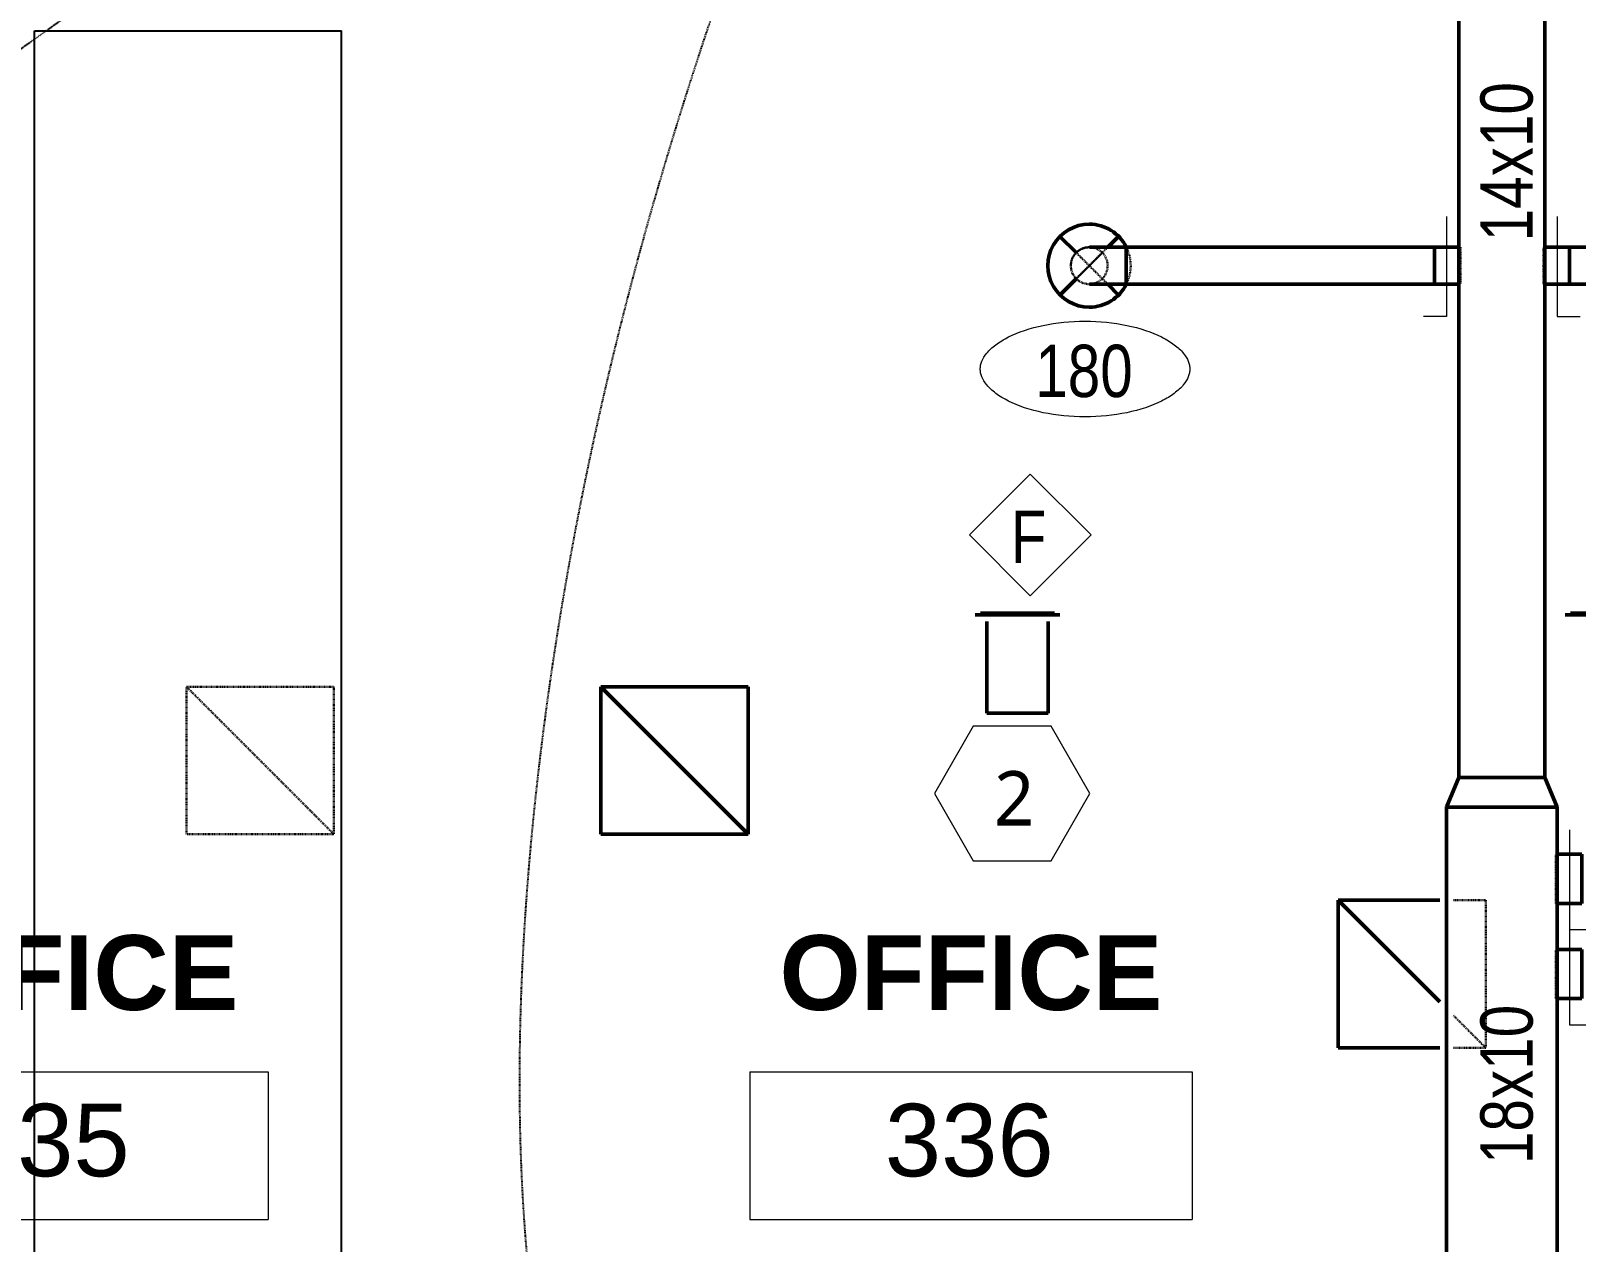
# Model space of a CAD drawing. Header units: inches. Extents: x 12453 to 15257, y -272 to 1517.
# Drawn here: x 12744.2 to 12995.8, y 274.4 to 471.5 of the extents above; entities that cross this region are included whole.
import ezdxf

# ---------------------------------------------------------------- set-up
doc = ezdxf.new("R2010")
doc.units = ezdxf.units.IN
doc.header["$MEASUREMENT"] = 0
doc.linetypes.add('_ Hidden  _below_ behind_ beyond_', pattern=[0.09375, 0.0625, -0.03125])
doc.linetypes.add('Hidden 1_16_', pattern=[0.09374999999999999, 0.06249999999999999, -0.03124999999999999])
for name, color, linetype, lineweight in [('A-ANNO-NOTE', 131, 'Continuous', 20), ('A-AREA-IDEN', 2, 'Continuous', 20), ('A-DETL', 90, 'Continuous', 9), ('A-DETL-DEMO', 6, 'Continuous', 18), ('M-HVAC-CDFF', 50, 'Continuous', 50), ('M-HVAC-CDFF-IDEN', 2, 'Continuous', 20), ('M-HVAC-DUCT', 70, 'Continuous', 18), ('M-HVAC-DUCT-ANNO', 70, 'Continuous', 18), ('M-HVAC-DUCT-IDEN', 70, 'Continuous', 20)]:
    doc.layers.add(name, color=color, linetype=linetype, lineweight=lineweight)
doc.styles.add('Arial', font='arial.ttf', dxfattribs={"height": 11.80239520958082})
doc.styles.add('Arial_B', font='arialbd.ttf', dxfattribs={"height": 12.17707442258339})
doc.styles.add('Swis721 BT', font='swiss.ttf', dxfattribs={"width": 0.8, "height": 8.514637904468403})
doc.styles.add('Trebuchet MS', font='trebuc.ttf', dxfattribs={"height": 8.86153846153846})

# ---------------------------------------------------------------- blocks, each defined once
blk = doc.blocks.new('Return Diffuser - Rectangular Outlet _PAR_ - PAR-8x8_24x24-V135-3RD FLOOR PLAN - NEW')
at = {"layer": 'M-HVAC-CDFF'}
for p, q in [((12.00000000000039, 11.99999999999992), (-11.99999999999975, 11.99999999999992)), ((-11.99999999999975, 11.99999999999992), (-11.99999999999975, -12.00000000000043)), ((-11.99999999999971, 11.99999999999976), (12.0000000000003, -12.00000000000043)), ((12.00000000000039, -12.00000000000043), (12.00000000000039, 11.99999999999992)), ((-11.99999999999975, -12.00000000000043), (12.00000000000039, -12.00000000000043))]:
    blk.add_line(p, q, dxfattribs=at)
blk = doc.blocks.new('Rectangular Transition - Angle - 45 Degree-2995429-3RD FLOOR PLAN - NEW')
at = {"layer": 'M-HVAC-DUCT', "lineweight": 50}
for p, q in [((2.979831821830342e-13, 8.999999999999702), (4.828427124746496, 6.999999999999974)), ((2.979831821830342e-13, -9.000000000000298), (2.979831821830342e-13, 8.999999999999702)), ((4.828427124746496, 6.999999999999974), (4.828427124746496, -7.000000000000044)), ((4.828427124746496, -7.000000000000044), (2.977618152044669e-13, -9.000000000000298))]:
    blk.add_line(p, q, dxfattribs=at)
blk = doc.blocks.new('Return Grille _350_ - 350FS-3207466-3RD FLOOR PLAN - NEW')
at = {"layer": 'M-HVAC-CDFF'}
for p, q in [((12911.72807970264, 376.4901440803217), (12897.97807970264, 376.4901440803217)), ((12910.85307970264, 376.7401440803218), (12898.85307970264, 376.7401440803218))]:
    blk.add_line(p, q, dxfattribs=at)
blk = doc.blocks.new('Return Grille _350_ - 350FS-3224294-3RD FLOOR PLAN - NEW')
at = {"layer": 'M-HVAC-CDFF'}
for p, q in [((13037.7556476286, 376.4901440803217), (12994.0056476286, 376.4901440803217)), ((13036.8806476286, 376.7401440803218), (12994.8806476286, 376.7401440803218))]:
    blk.add_line(p, q, dxfattribs=at)
blk = doc.blocks.new('Return Diffuser - Rectangular Outlet _PAR_ - PAR-8x8_24x24-V210-3RD FLOOR PLAN - NEW')
at = {"layer": 'A-DETL-DEMO', "linetype": 'Hidden 1_16_', "lineweight": 30}
for p, q in [((12.00000000000039, 11.99999999999992), (-11.99999999999975, 11.99999999999992)), ((-11.99999999999975, 11.99999999999992), (-11.99999999999975, -12.00000000000043)), ((-11.99999999999971, 11.99999999999976), (12.0000000000003, -12.00000000000043)), ((12.00000000000039, -12.00000000000043), (12.00000000000039, 11.99999999999992)), ((-11.99999999999975, -12.00000000000043), (12.00000000000039, -12.00000000000043))]:
    blk.add_line(p, q, dxfattribs=at)
blk = doc.blocks.new('Return Diffuser - Rectangular Outlet _PAR_ - PAR-8x8_24x24-V140-3RD FLOOR PLAN - NEW')
at = {"layer": 'A-DETL-DEMO', "linetype": 'Hidden 1_16_', "lineweight": 30}
for p, q in [((-11.99999999999975, -6.767204482794815), (-11.99999999999975, -12.00000000000043)), ((6.767204482795545, -6.767204482795637), (12.0000000000003, -12.00000000000043)), ((12.00000000000039, -12.00000000000043), (12.00000000000039, -6.767204482794815)), ((-11.99999999999975, -12.00000000000043), (12.00000000000039, -12.00000000000043))]:
    blk.add_line(p, q, dxfattribs=at)
at = {"layer": 'M-HVAC-CDFF'}
for p, q in [((12.00000000000039, 11.99999999999992), (-11.99999999999975, 11.99999999999992)), ((-11.99999999999975, 11.99999999999992), (-11.99999999999975, -4.517204482794983)), ((-11.99999999999971, 11.99999999999976), (4.517204482794962, -4.517204482795033)), ((12.00000000000039, -4.517204482794983), (12.00000000000039, 11.99999999999992))]:
    blk.add_line(p, q, dxfattribs=at)
blk = doc.blocks.new('Round Diffuser _R-OMNI_ - R-OMNI-06-V226-3RD FLOOR PLAN - NEW')
at = {"layer": 'A-DETL-DEMO', "linetype": 'Hidden 1_16_', "lineweight": 30}
for p, q in [((2.119939275628719, 2.119939275628119), (-2.998618932065728, -2.998618932066318)), ((-2.119939275627111, 2.119939275626976), (2.998618932068922, -2.998618932069081))]:
    blk.add_line(p, q, dxfattribs=at)
blk.add_arc((7.354117315117036e-13, -9.937898164509555e-13), 6.750000000000679, 243.4718463880957, 296.5281536119053, dxfattribs=at)
at = {"layer": 'M-HVAC-CDFF'}
for p, q in [((-4.772970773008876, 4.772970773008752), (-2.12132034355897, 2.121320343558835)), ((4.772970773009852, 4.772970773009246), (2.121320343560579, 2.121320343559978)), ((-2.999999999999187, -2.999999999999778), (-4.772970773009516, -4.772970773010104)), ((3.000000000000783, -3.000000000000941), (4.772970773010464, -4.772970773010631))]:
    blk.add_line(p, q, dxfattribs=at)
for radius, start, end in [(6.750000000000687, 359.9999999999996, 179.9999999999998), (6.75000000000069, 179.9999999999998, 243.4552203082884), (6.75000000000069, 296.5447796917126, 359.9999999999994)]:
    blk.add_arc((7.354117315117036e-13, -9.937898164509555e-13), radius, start, end, dxfattribs=at)
blk = doc.blocks.new('Round Elbow - 1 D-V232-3RD FLOOR PLAN - NEW')
at = {"layer": 'A-DETL-DEMO', "linetype": 'Hidden 1_16_', "lineweight": 30, "flags": 128}
for points in [[(12916.56178738359, 436.2976748771688), (12916.54481158696, 436.2976748771688), (12916.53742212944, 436.2976748771688), (12916.53707245081, 436.2976748771688)], [(12916.53707245081, 430.2976748771688), (12916.54187181085, 430.2976748771688), (12916.556262213, 430.2976748771688)]]:
    blk.add_lwpolyline(points, dxfattribs=at)
at = {"layer": 'A-DETL-DEMO', "linetype": 'Hidden 1_16_', "lineweight": 30}
for radius, start, end in [(3, 90, 180), (3.000000000000057, 179.9999999999989, 270.0000000000007)]:
    blk.add_arc((12916.5370724508, 433.2976748771684), radius, start, end, dxfattribs=at)
at = {"layer": 'M-HVAC-DUCT', "lineweight": 50}
for p, q in [((12922.5370724508, 436.2976748771685), (12922.5370724508, 433.2976748771684)), ((12922.5370724508, 433.2976748771684), (12922.5370724508, 430.2976748771684))]:
    blk.add_line(p, q, dxfattribs=at)
at = {"layer": 'M-HVAC-DUCT', "lineweight": 50, "flags": 128}
for points in [[(12922.53707245081, 436.2976748771688), (12922.2971364457, 436.2976748771688), (12922.057584287, 436.2976748771688), (12921.81879920708, 436.2976748771688), (12921.58116321113, 436.2976748771688), (12921.34505646604, 436.2976748771688), (12921.11085669225, 436.2976748771688), (12920.87893855943, 436.2976748771688), (12920.64967308712, 436.2976748771688), (12920.42342705116, 436.2976748771688), (12920.20056239696, 436.2976748771688), (12919.98143566042, 436.2976748771688), (12919.76639739757, 436.2976748771688), (12919.55579162375, 436.2976748771688), (12919.34995526329, 436.2976748771688), (12919.14921761044, 436.2976748771688), (12918.95389980264, 436.2976748771688), (12918.7643143067, 436.2976748771688), (12918.58076441898, 436.2976748771688), (12918.40354378015, 436.2976748771688), (12918.23293590542, 436.2976748771688), (12918.06921373099, 436.2976748771688), (12917.91263917742, 436.2976748771688), (12917.7634627306, 436.2976748771688), (12917.62192304101, 436.2976748771688), (12917.48824654197, 436.2976748771688), (12917.36264708736, 436.2976748771688), (12917.2453256095, 436.2976748771688), (12917.13646979776, 436.2976748771688), (12917.03625379818, 436.2976748771688), (12916.94483793501, 436.2976748771688), (12916.86236845412, 436.2976748771688), (12916.78897728908, 436.2976748771688), (12916.72478185011, 436.2976748771688), (12916.6698848362, 436.2976748771688), (12916.62437407088, 436.2976748771688), (12916.58832236167, 436.2976748771688), (12916.56178738359, 436.2976748771688)], [(12916.556262213, 430.2976748771688), (12916.58022063569, 430.2976748771688), (12916.61370875056, 430.2976748771688), (12916.65667298377, 430.2976748771688), (12916.7090446017, 430.2976748771688), (12916.77073982095, 430.2976748771688), (12916.84165994232, 430.2976748771688), (12916.92169150875, 430.2976748771688), (12917.0107064868, 430.2976748771688), (12917.10856247149, 430.2976748771688), (12917.21510291414, 430.2976748771688), (12917.33015737275, 430.2976748771688), (12917.45354178473, 430.2976748771688), (12917.58505876135, 430.2976748771688), (12917.72449790351, 430.2976748771688), (12917.87163613831, 430.2976748771688), (12918.02623807597, 430.2976748771688), (12918.18805638637, 430.2976748771688), (12918.35683219473, 430.2976748771688), (12918.53229549577, 430.2976748771688), (12918.71416558562, 430.2976748771688), (12918.90215151095, 430.2976748771688), (12919.09595253438, 430.2976748771688), (12919.29525861561, 430.2976748771688), (12919.49975090742, 430.2976748771688), (12919.70910226577, 430.2976748771688), (12919.92297777315, 430.2976748771688), (12920.14103527438, 430.2976748771688), (12920.36292592395, 430.2976748771688), (12920.58829474418, 430.2976748771688), (12920.81678119302, 430.2976748771688), (12921.0480197409, 430.2976748771688), (12921.28164045547, 430.2976748771688), (12921.51726959341, 430.2976748771688), (12921.75453019839, 430.2976748771688), (12921.99304270403, 430.2976748771688), (12922.23242554121, 430.2976748771688), (12922.47229574847, 430.2976748771688), (12922.53707245081, 430.2976748771688)]]:
    blk.add_lwpolyline(points, dxfattribs=at)
blk = doc.blocks.new('Round Takeoff - Standard w_ VD-V224-3RD FLOOR PLAN - NEW')
at = {"layer": 'A-DETL-DEMO', "linetype": 'Hidden 1_16_', "lineweight": 30}
for p, q in [((-0.2399999999861393, 2.999999999999658), (1.227817847393453e-11, 2.999999999999658)), ((-0.239999999999697, 2.999999999999691), (-0.2399999999997071, -3.557670354951694e-13)), ((-0.239999999999697, -4.372933692849395e-13), (-0.2399999999997071, -3.000000000000413)), ((1.227817847393453e-11, -3.000000000000682), (-0.2399999999861393, -3.000000000000682))]:
    blk.add_line(p, q, dxfattribs=at)
at = {"layer": 'M-HVAC-DUCT'}
for p, q in [((2.003420426543728, 7.999999999999659), (2.003420426543702, -8.250000000000332)), ((2.003420426543702, -8.25000000000033), (5.753420426543704, -8.250000000000343))]:
    blk.add_line(p, q, dxfattribs=at)
at = {"layer": 'M-HVAC-DUCT', "lineweight": 50}
for p, q in [((1.227817847393453e-11, 2.999999999999658), (4.000000000012732, 2.999999999999658)), ((4.000000000000286, -3.673886950651068e-13), (4.000000000000294, 2.999999999999699)), ((4.000000000000286, -3.000000000000405), (4.000000000000294, -4.489150288548767e-13)), ((4.000000000012732, -3.000000000000682), (1.227817847393453e-11, -3.000000000000682))]:
    blk.add_line(p, q, dxfattribs=at)
blk = doc.blocks.new('Round Takeoff - Standard w_ VD-V234-3RD FLOOR PLAN - NEW')
at = {"layer": 'A-DETL-DEMO', "linetype": 'Hidden 1_16_', "lineweight": 30}
for p, q in [((1.091393642127514e-11, 3), (-0.2399999999888678, 3)), ((-0.2399999999997171, -3.725576651267787e-13), (-0.2399999999997071, 2.999999999999691)), ((-0.2399999999997171, -3.000000000000413), (-0.2399999999997071, -3.752222003858791e-13)), ((-0.2399999999888678, -3.000000000000341), (1.091393642127514e-11, -3.000000000000341))]:
    blk.add_line(p, q, dxfattribs=at)
at = {"layer": 'M-HVAC-DUCT'}
for p, q in [((2.003420426543728, 7.999999999999659), (2.003420426543702, -8.250000000000332)), ((2.003420426543702, -8.25000000000033), (5.753420426543704, -8.250000000000343))]:
    blk.add_line(p, q, dxfattribs=at)
at = {"layer": 'M-HVAC-DUCT', "lineweight": 50}
for p, q in [((4.000000000011368, 3), (1.091393642127514e-11, 3)), ((4.000000000000302, 2.999999999999699), (4.000000000000294, -3.454062549103335e-13)), ((4.000000000000302, -3.48070790169434e-13), (4.000000000000294, -3.000000000000406)), ((1.091393642127514e-11, -3.000000000000341), (4.000000000011368, -3.000000000000341))]:
    blk.add_line(p, q, dxfattribs=at)
blk = doc.blocks.new('Round Takeoff - Standard w_ VD-V214-3RD FLOOR PLAN - NEW')
at = {"layer": 'A-DETL-DEMO', "linetype": 'Hidden 1_16_', "lineweight": 30}
for p, q in [((-0.2400000000038744, 4.000000000010004), (-3.41060513164848e-12, 4.000000000010004)), ((-0.2399999999998057, 4.000000000000414), (-0.2399999999997924, 3.325186224399847e-13)), ((-0.2399999999998057, 3.299486289839078e-13), (-0.2399999999997924, -3.999999999999702)), ((-4.092726157978176e-12, -3.99999999998954), (-0.2400000000038744, -3.99999999998954))]:
    blk.add_line(p, q, dxfattribs=at)
at = {"layer": 'M-HVAC-DUCT'}
for p, q in [((2.003420426543702, 8.25000000000033), (5.753420426543704, 8.250000000000343)), ((2.003420426543728, -7.999999999999659), (2.003420426543702, 8.250000000000332))]:
    blk.add_line(p, q, dxfattribs=at)
at = {"layer": 'M-HVAC-DUCT', "lineweight": 50}
for p, q in [((-2.728484105318784e-12, 4.000000000010686), (3.999999999995679, 4.000000000010686)), ((4.000000000000305, 2.9890503392581e-13), (4.000000000000294, 4.000000000000406)), ((4.000000000000305, -3.999999999999709), (4.000000000000294, 2.963350404697327e-13)), ((3.999999999996362, -3.99999999998954), (-4.092726157978176e-12, -3.99999999998954))]:
    blk.add_line(p, q, dxfattribs=at)
blk = doc.blocks.new('Diffuser Tag - Diffuser Tag _GPI_ - Airflow Only-1174567-3RD FLOOR PLAN - NEW')
at = {"layer": 'M-HVAC-CDFF-IDEN'}
for points, knots in [([(-0.2733821722393264, 8.234832660405194e-16), (-0.2733821722393264, 0.002120544972881543), (-0.2729835601545574, 0.00647847487141492), (-0.2703405630587479, 0.01531469710434119), (-0.2634260964460383, 0.02693955562540351), (-0.248144382122115, 0.04138758304565707), (-0.219066139123674, 0.05918199625253466), (-0.1685048339180955, 0.07621826088950157), (-0.09564779723932655, 0.0834729008052498), (-0.02279076056055762, 0.07621826088950127), (0.02777054464502081, 0.05918199625253412), (0.05684878764346215, 0.04138758304565641), (0.07213050196738555, 0.02693955562540276), (0.07904496858009517, 0.01531469710434035), (0.0816879656759046, 0.006478474871414024), (0.08208657776067356, 0.00212054497288066), (0.0820865777606736, -5.985621849243556e-17)], [-2.186510674934082e-15, -2.186510674934082e-15, -2.186510674934082e-15, -2.186510674934082e-15, 0.09817477042467884, 0.1963495408493599, 0.3926990816987219, 0.589048622548084, 0.7853981633974461, 1.17809724509617, 1.570796326794894, 1.963495408493618, 2.356194490192343, 2.552544031041704, 2.748893571891067, 2.945243112740429, 3.04341788316511, 3.141592653589791, 3.141592653589791, 3.141592653589791, 3.141592653589791]), ([(0.0820865777606736, -3.244976466198412e-18), (0.0820865777606736, -0.002120544972880719), (0.08168796567590463, -0.0064784748714141), (0.07904496858009527, -0.01531469710434032), (0.07213050196738575, -0.02693955562540273), (0.05684878764346234, -0.04138758304565628), (0.02777054464502117, -0.05918199625253387), (-0.02279076056055731, -0.07621826088950084), (-0.09564779723932616, -0.08347290080524901), (-0.1685048339180951, -0.07621826088950065), (-0.2190661391236737, -0.0591819962525334), (-0.248144382122115, -0.04138758304565567), (-0.2634260964460383, -0.02693955562540207), (-0.270340563058748, -0.01531469710433957), (-0.2729835601545574, -0.006478474871413342), (-0.2733821722393264, -0.002120544972879948), (-0.2733821722393264, 7.731000999696823e-16)], [3.14159265358979, 3.14159265358979, 3.14159265358979, 3.14159265358979, 3.239767424014471, 3.337942194439152, 3.534291735288514, 3.730641276137876, 3.926990816987239, 4.319689898685963, 4.712388980384687, 5.105088062083411, 5.497787143782135, 5.694136684631498, 5.89048622548086, 6.086835766330221, 6.185010536754902, 6.283185307179584, 6.283185307179584, 6.283185307179584, 6.283185307179584])]:
    blk.add_open_spline(points, degree=3, knots=knots, dxfattribs=at)
blk = doc.blocks.new('Room Tag - Room Tag-84095-3RD FLOOR PLAN - NEW')
at = {"layer": 'A-AREA-IDEN'}
for p, q in [((-0.3749999999999999, -0.06249999999999998), (-0.3749999999999999, -0.3124999999999999)), ((-0.3749999999999999, -0.06249999999999998), (0.3749999999999999, -0.06249999999999998)), ((0.3749999999999999, -0.06249999999999998), (0.3749999999999999, -0.3124999999999999)), ((-0.3749999999999999, -0.3124999999999999), (0.3749999999999999, -0.3124999999999999))]:
    blk.add_line(p, q, dxfattribs=at)
blk = doc.blocks.new('Note Hexagon - Note Hexagon - _GPI_-1528888-3RD FLOOR PLAN - NEW')
at = {"layer": 'A-ANNO-NOTE'}
for p, q in [((-0.06936595791414911, 0.1146539663481912), (-0.1352839266641504, 0.000480695341454583)), ((0.06246997958585079, 0.1146539663481897), (-0.06936595791414911, 0.1146539663481912)), ((0.1283879483358497, 0.0004806953414513018), (0.06246997958585077, 0.1146539663481897)), ((-0.1352839266641504, 0.0004806953414545882), (-0.06936595791415202, -0.1136925756652837)), ((0.06246997958584775, -0.1136925756652856), (0.1283879483358497, 0.0004806953414513356)), ((-0.06936595791415205, -0.1136925756652837), (0.06246997958584773, -0.1136925756652856))]:
    blk.add_line(p, q, dxfattribs=at)
blk = doc.blocks.new('Diffuser Tag - Diffuser Tag _GPI_ - Diffuser Tag Only-1174569-3RD FLOOR PLAN - NEW')
at = {"layer": 'M-HVAC-CDFF-IDEN'}
for p, q in [((0.1871647027606747, 0.1031249999999986), (0.08403970276067355, 4.163336342344336e-17)), ((0.2902897027606737, -2.684050898205114e-15), (0.1871647027606747, 0.1031249999999986)), ((0.08403970276067355, 4.033232081646076e-17), (0.187164702760672, -0.1031250000000012)), ((0.1871647027606719, -0.1031250000000012), (0.2902897027606737, -2.664535259100375e-15))]:
    blk.add_line(p, q, dxfattribs=at)

msp = doc.modelspace()

# ---------------------------------------------------------------- linework, layer by layer
at = {"layer": 'A-DETL', "linetype": '_ Hidden  _below_ behind_ beyond_', "lineweight": 25}
for points, knots in [([(12618.83331461771, 440.3504253302238), (12687.4730524658, 423.5893548264231), (12797.75084771795, 505.3493526590589), (12878.06298023652, 606.5083809735902), (12901.08752275138, 695.8802616074113), (12948.25474714763, 725.9907636746183)], [0, 0, 0, 0, 9.320217521866512, 19.23856404033805, 26.90851679725563, 26.90851679725563, 26.90851679725563, 26.90851679725563]), ([(12848.01082441526, 197.5476748771665), (12816.7456106844, 242.3548318178601), (12823.13275344083, 417.065091639499), (12898.15530279687, 577.266832262725), (12927.9053474841, 654.391065024963), (12936.69167684506, 681.222150165977)], [0, 0, 0, 0, 11.38945616685387, 23.56442949978584, 31.63069139300516, 31.63069139300516, 31.63069139300516, 31.63069139300516])]:
    msp.add_open_spline(points, degree=3, knots=knots, dxfattribs=at)
at = {"layer": 'M-HVAC-DUCT', "lineweight": 50}
for p, q in [((12976.72854573061, 557.5699577005018), (12976.72854573061, 350.0011020016773)), ((12990.72854573061, 350.0011020016773), (12990.72854573061, 557.5699577005018)), ((12972.72854573062, 436.297674877169), (12922.53707245081, 436.297674877169)), ((12922.5370724508, 430.2976748771684), (12922.5370724508, 436.2976748771684)), ((12972.72854573061, 436.2976748771684), (12972.72854573061, 430.2976748771684)), ((13101.53707245081, 436.2976748771696), (12994.72854573062, 436.2976748771696)), ((12994.72854573061, 430.2976748771691), (12994.72854573061, 436.2976748771691)), ((12922.53707245081, 430.297674877169), (12972.72854573062, 430.297674877169)), ((12994.72854573062, 430.2976748771696), (13101.53707245081, 430.2976748771696)), ((12899.85307970264, 360.4901440803218), (12899.85307970264, 375.3651440803219)), ((12909.85307970264, 360.4901440803218), (12909.85307970264, 375.3651440803219)), ((12909.85307970264, 360.4901440803218), (12899.85307970264, 360.4901440803218)), ((12990.72854573061, 350.0011020016773), (12976.72854573061, 350.0011020016773)), ((12974.72854573061, 345.1726748769312), (12992.72854573061, 345.1726748769312)), ((12974.72854573061, 208.2903155642854), (12974.72854573061, 345.1726748769312)), ((12992.72854573061, 208.2903155642854), (12992.72854573061, 345.1726748769312))]:
    msp.add_line(p, q, dxfattribs=at)
at = {"layer": 'M-HVAC-DUCT', "lineweight": 25}
for p, q in [((12744.76795590105, 471.5075799720518), (12794.76795590105, 471.5075799720518)), ((12744.76795590105, 101.9226748769324), (12744.76795590105, 471.5075799720518)), ((12794.76795590105, 173.1364749517345), (12794.76795590105, 471.5075799720518))]:
    msp.add_line(p, q, dxfattribs=at)
at = {"layer": 'M-HVAC-DUCT-ANNO', "linetype": 'Hidden 1_16_', "lineweight": 30}
for p, q in [((12914.41575210724, 435.4189952207281), (12918.65839279436, 431.1763545336088)), ((12918.65839279436, 435.4189952207281), (12914.41575210724, 431.1763545336088))]:
    msp.add_line(p, q, dxfattribs=at)
for start, end in [(0, 180), (180, 0)]:
    msp.add_arc((12916.5370724508, 433.2976748771684), 3, start, end, dxfattribs=at)

# ---------------------------------------------------------------- block references
at = {"layer": 'A-ANNO-NOTE', "xscale": 96, "yscale": 96, "zscale": 96}
msp.add_blockref('Note Hexagon - Note Hexagon - _GPI_-1528888-3RD FLOOR PLAN - NEW', (12904.31874859402, 347.3614464934991), dxfattribs=at)
at = {"layer": 'A-AREA-IDEN', "xscale": 95.99999999999994, "yscale": 95.99999999999994, "zscale": 95.99999999999994}
for p in [(12746.81588693063, 308.0820994564195), (12897.26941254579, 308.0820994564194)]:
    msp.add_blockref('Room Tag - Room Tag-84095-3RD FLOOR PLAN - NEW', p, dxfattribs=at)
at = {"layer": 'M-HVAC-CDFF', "linetype": 'Hidden 1_16_', "lineweight": 30, "extrusion": (0, 0, -1)}
for name, p, rotation in [('Round Diffuser _R-OMNI_ - R-OMNI-06-V226-3RD FLOOR PLAN - NEW', (-12916.5370724508, 433.2976748771693), 270.0000000000008), ('Return Diffuser - Rectangular Outlet _PAR_ - PAR-8x8_24x24-V210-3RD FLOOR PLAN - NEW', (-12781.55533366659, 352.7470895683522), 270.0000000000001), ('Return Diffuser - Rectangular Outlet _PAR_ - PAR-8x8_24x24-V140-3RD FLOOR PLAN - NEW', (-12969.08634124781, 318.0153268296139), 270.0000000000001)]:
    msp.add_blockref(name, p, dxfattribs=dict(at, rotation=rotation))
at = {"layer": 'M-HVAC-CDFF'}
for name in ['Return Grille _350_ - 350FS-3207466-3RD FLOOR PLAN - NEW', 'Return Grille _350_ - 350FS-3224294-3RD FLOOR PLAN - NEW']:
    msp.add_blockref(name, (0, 0), dxfattribs=at)
at = {"layer": 'M-HVAC-CDFF', "extrusion": (0, 0, -1), "rotation": 270.0000000000001}
msp.add_blockref('Return Diffuser - Rectangular Outlet _PAR_ - PAR-8x8_24x24-V135-3RD FLOOR PLAN - NEW', (-12848.98829012712, 352.7470895683526), dxfattribs=at)
at = {"layer": 'M-HVAC-CDFF-IDEN', "xscale": 95.99999999999994, "yscale": 95.99999999999994, "zscale": 95.99999999999994}
for name, p in [('Diffuser Tag - Diffuser Tag _GPI_ - Airflow Only-1174567-3RD FLOOR PLAN - NEW', (12925.03243781411, 416.4768514578006)), ('Diffuser Tag - Diffuser Tag _GPI_ - Diffuser Tag Only-1174569-3RD FLOOR PLAN - NEW', (12888.97368953947, 389.4773455721665))]:
    msp.add_blockref(name, p, dxfattribs=at)
at = {"layer": 'M-HVAC-DUCT', "linetype": 'Hidden 1_16_', "lineweight": 30, "extrusion": (0, 0, -1)}
msp.add_blockref('Round Takeoff - Standard w_ VD-V224-3RD FLOOR PLAN - NEW', (-12976.72854573061, 433.2976748771666), dxfattribs=at)
at = {"layer": 'M-HVAC-DUCT', "linetype": 'Hidden 1_16_', "lineweight": 30}
for name, p in [('Round Takeoff - Standard w_ VD-V234-3RD FLOOR PLAN - NEW', (12990.72854573061, 433.2976748771666)), ('Round Elbow - 1 D-V232-3RD FLOOR PLAN - NEW', (0, 0))]:
    msp.add_blockref(name, p, dxfattribs=at)
at = {"layer": 'M-HVAC-DUCT', "lineweight": 50, "rotation": 90}
msp.add_blockref('Rectangular Transition - Angle - 45 Degree-2995429-3RD FLOOR PLAN - NEW', (12983.72854573061, 345.1726748769307), dxfattribs=at)
at = {"layer": 'M-HVAC-DUCT', "linetype": 'Hidden 1_16_', "lineweight": 30, "extrusion": (0, 0, -1), "rotation": 180}
for p in [(-12992.72854573061, 333.4958828781067), (-12992.72854573061, 318.0153268296133)]:
    msp.add_blockref('Round Takeoff - Standard w_ VD-V214-3RD FLOOR PLAN - NEW', p, dxfattribs=at)

# ---------------------------------------------------------------- texts
at = {"layer": 'A-ANNO-NOTE', "lineweight": 9, "insert": (12904.31813801106, 351.0360906209934), "char_height": 8.861538461538458, "width": 7.667999999999997, "attachment_point": 2, "line_spacing_factor": 1.032838983050847, "style": 'Trebuchet MS'}
msp.add_mtext('2', dxfattribs=at)
at = {"layer": 'A-AREA-IDEN', "lineweight": 9, "attachment_point": 2, "line_spacing_factor": 0.9385317878468562}
for s, insert, char_height, width, style in [('OFFICE', (12746.82659459698, 324.3312848720192), 12.17707442258339, 72.4319999999999, 'Arial_B'), ('OFFICE', (12897.28012021214, 324.3312848720192), 12.17707442258339, 72.4319999999999, 'Arial_B'), ('335', (12746.54056300815, 296.8890094683543), 11.80239520958082, 32.83199999999996, 'Arial'), ('336', (12896.99408862331, 296.8890094683543), 11.80239520958082, 32.83199999999996, 'Arial')]:
    msp.add_mtext(s, dxfattribs=dict(at, insert=insert, char_height=char_height, width=width, style=style))
at = {"layer": 'M-HVAC-CDFF-IDEN', "lineweight": 9, "char_height": 8.514637904468403, "attachment_point": 2, "line_spacing_factor": 1.006669768884753, "style": 'Swis721 BT'}
for s, insert, width in [('180', (12915.67947789541, 420.4297210632594), 18.79199999999998), ('F', (12906.65425899542, 393.4302151776254), 6.587999999999993)]:
    msp.add_mtext(s, dxfattribs=dict(at, insert=insert, width=width))
at = {"layer": 'M-HVAC-DUCT-IDEN', "lineweight": 9, "char_height": 8.514637904468403, "width": 30.45599999999997, "attachment_point": 2, "rotation": 90, "line_spacing_factor": 1.006669768884753, "style": 'Swis721 BT'}
for s, insert in [('14x10', (12980.22491620474, 450.2167550893834)), ('18x10', (12980.22491620474, 300.0334215089907))]:
    msp.add_mtext(s, dxfattribs=dict(at, insert=insert))

doc.saveas('drawing.dxf')
